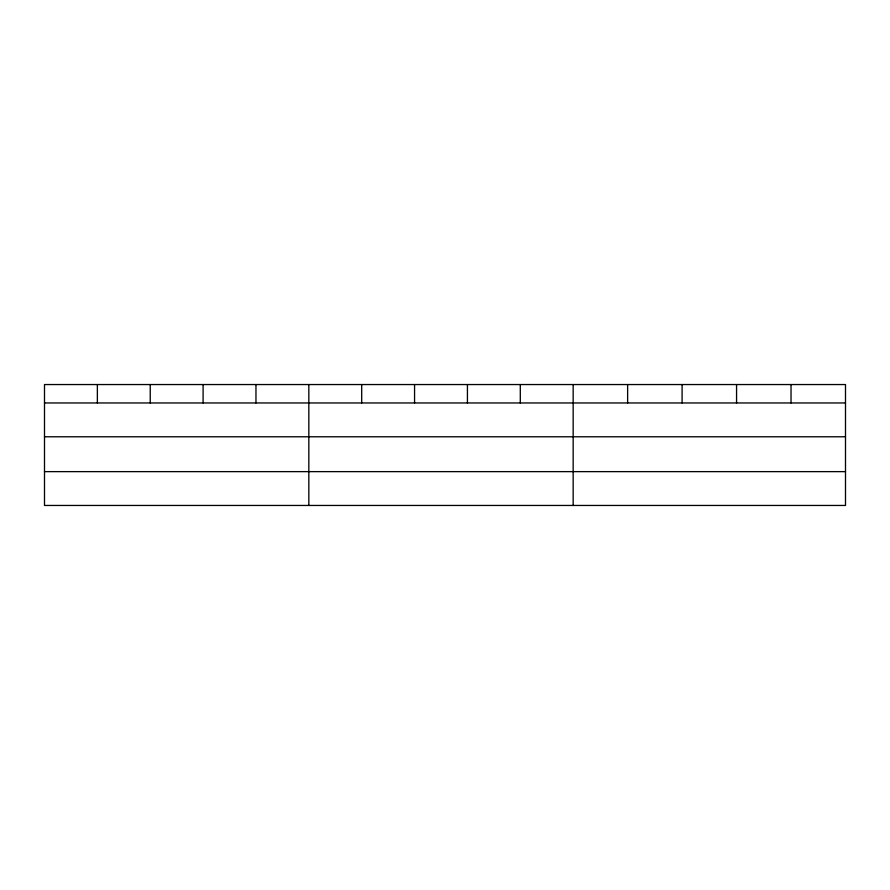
<?xml version="1.0" encoding="UTF-8"?>
<svg xmlns="http://www.w3.org/2000/svg" width="890" height="890" viewBox="0 0 890 890"><rect width="100%" height="100%" fill="white"/><g stroke="black" fill="none" stroke-linecap="round" stroke-linejoin="round"><path stroke-width="1.33" d="M845.5 436.779L845.5 384.547L44.5 384.547L44.5 505.453L845.5 505.453L845.5 436.779L44.5 436.779M44.5 402.959L845.5 402.959M44.5 471.633L845.5 471.633M791.032 384.547L791.032 402.959M736.564 384.547L736.564 402.959M682.096 384.547L682.096 402.959M627.628 384.547L627.628 402.959M573.16 384.547L573.16 505.453M520.294 384.547L520.294 402.959M467.428 384.547L467.428 402.959M414.562 384.547L414.562 402.959M361.696 384.547L361.696 402.959M308.83 384.547L308.83 505.453M255.964 384.547L255.964 402.959M203.098 384.547L203.098 402.959M150.232 384.547L150.232 402.959M97.366 384.547L97.366 402.959"/></g></svg>
